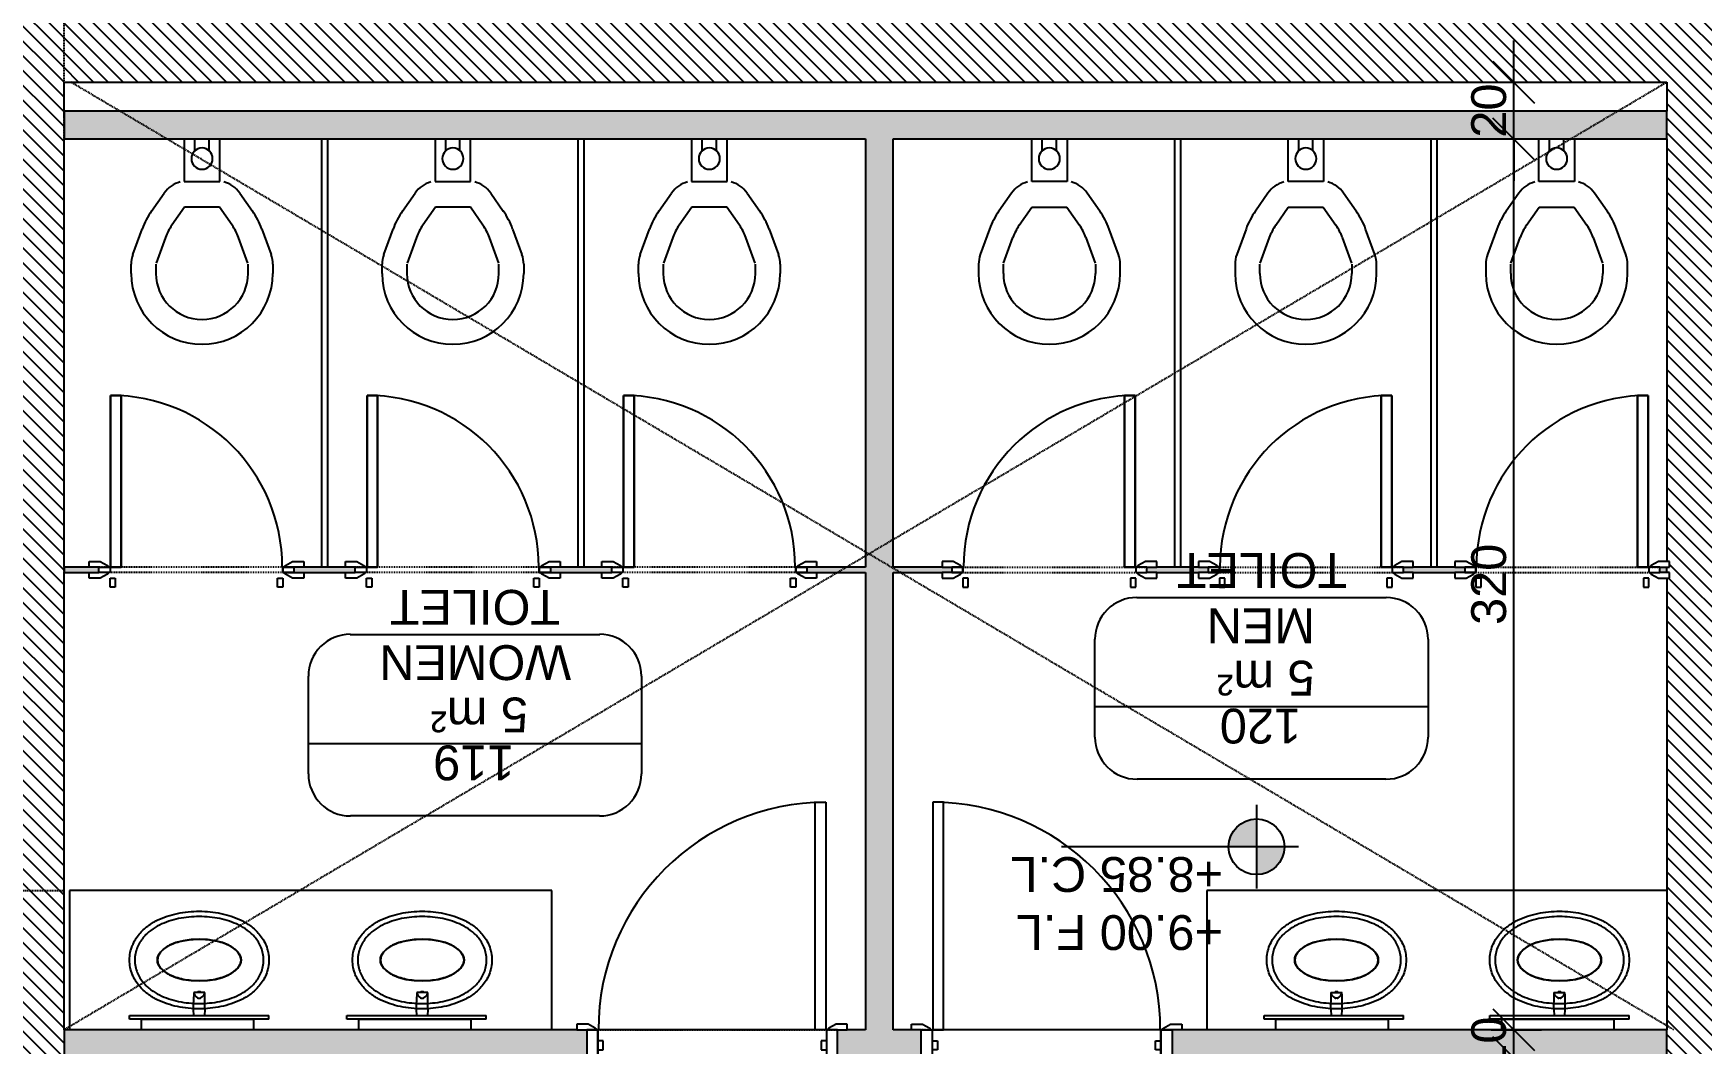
# Model space of a CAD drawing. Extents: x -5566 to 5867, y -120 to 4683.
# Drawn here: x -3798 to -3200, y 2515 to 2878 of the extents above; entities that cross this region are included whole.
import ezdxf

# ---------------------------------------------------------------- set-up
doc = ezdxf.new("R2010")
doc.units = 0
doc.linetypes.add('DASH', pattern=[0.6, 0.3, -0.3])
doc.linetypes.add('HIDDEN_2', pattern=[0.6, 0.4, -0.2])
doc.layers.get('0').update_dxf_attribs({"linetype": 'CONTINUOUS'})
doc.layers.get('DEFPOINTS').update_dxf_attribs({"linetype": 'CONTINUOUS'})
for name, color, linetype in [('A-ANNO-DIMS', 211, 'CONTINUOUS'), ('A-AREA-IDEN', 2, 'CONTINUOUS'), ('A-DOOR', 31, 'CONTINUOUS'), ('A-DOOR-FRAM', 31, 'CONTINUOUS'), ('A-DOOR-HDLN', 31, 'DASH'), ('A-FLOR', 192, 'CONTINUOUS'), ('A-FLOR-OVHD', 1, 'HIDDEN_2'), ('A-GENM', 13, 'CONTINUOUS'), ('A-WALL', 113, 'CONTINUOUS'), ('A-WALL-PATT', 111, 'CONTINUOUS'), ('G-ANNO-DIMS', 111, 'CONTINUOUS'), ('I-WALL', 2, 'CONTINUOUS'), ('P-SANR-FIXT', 6, 'CONTINUOUS'), ('Q-SPCQ', 91, 'CONTINUOUS')]:
    doc.layers.add(name, color=color, linetype=linetype)
doc.styles.add('ARIAL', font='arial.ttf', dxfattribs={"height": 12.5})
doc.dimstyles.new('200_100_2_5MM_ARIAL_CM___O', dxfattribs={"dimscale": 30.48, "dimtxt": 12.753242, "dimasz": 0.492126, "dimexe": 0.328084, "dimexo": 0.0625, "dimgap": 0.082021, "dimtad": 1, "dimdec": 0, "dimzin": 0, "dimtxsty": 'ARIAL', "dimblk1": 'OBLIQUE', "dimblk2": 'OBLIQUE', "dimsah": 1, "dimcen": 0.09, "dimdle": 0.328084, "dimazin": 3, "dimtfac": 1, "dimtdec": 4, "dimtix": 1, "dimtmove": 0, "dimatfit": 3, "dimtvp": 1, "dimtolj": 1, "dimtzin": 0})
pattern_1 = [(315, (-4985, 4190.492), (2.6516504, 2.6516504), [])]

# ---------------------------------------------------------------- blocks, each defined once
blk = doc.blocks.new('AR_INT_WOOD_SINGLE_LOUVERS')
at = {"layer": 'A-DOOR'}
for p, q in [((-31, 1), (-35, 1)), ((-31, -1), (-31, 1)), ((31, -1), (31, 1)), ((31, 1), (35, 1)), ((-35, -1), (-31, -1)), ((27, -1), (30.8, -1)), ((27, -62.6), (27, -1)), ((27, -1), (27, -62.6)), ((30.8, -1), (27, -1)), ((30.8, -1), (30.8, -62.6)), ((30.8, -62.6), (30.8, -1)), ((35, -1), (31, -1)), ((30.8, -62.6), (27, -62.6)), ((27, -62.6), (30.8, -62.6))]:
    blk.add_line(p, q, dxfattribs=at)
blk.add_arc((30.8, -1), 61.6, 180, 270, dxfattribs=at)
at = {"layer": 'A-DOOR-FRAM'}
for p, q in [((-31, 6.2), (-29.1, 6.2)), ((-31, 3), (-31, 6.2)), ((-29.1, 6.2), (-29.1, 3)), ((29.1, 6.2), (31, 6.2)), ((29.1, 3), (29.1, 6.2)), ((31, 6.2), (31, 3)), ((-38.5, 3), (-34.5, 3)), ((-38.5, 1), (-38.5, 3)), ((-35, 1), (-38.5, 1)), ((-35, -1), (-35, 1)), ((-35, 1), (-31, 1)), ((-34.5, 3), (-31.9, 1.6)), ((-29.1, 3), (-31, 3)), ((-31, 1), (-31, -1)), ((31, 3), (29.1, 3)), ((31, 1), (35, 1)), ((31, -1), (31, 1)), ((31.9, 1.6), (34.5, 3)), ((34.5, 3), (38.5, 3)), ((35, 1), (35, -1)), ((38.5, 1), (35, 1)), ((38.5, 3), (38.5, 1)), ((-38.5, -3), (-38.5, -1)), ((-38.5, -1), (-35, -1)), ((-34.5, -3), (-38.5, -3)), ((-31, -1), (-35, -1)), ((-31.9, -1.6), (-34.5, -3)), ((35, -1), (31, -1)), ((34.5, -3), (31.9, -1.6)), ((38.5, -3), (34.5, -3)), ((35, -1), (38.5, -1)), ((38.5, -1), (38.5, -3))]:
    blk.add_line(p, q, dxfattribs=at)
for centre, start, end in [((-32.3, 0.9), 7.12502, 60.25512), ((32.3, 0.9), 119.74488, 172.87498), ((-32.3, -0.9), 299.74488, 352.87498), ((32.3, -0.9), 187.12502, 240.25512)]:
    blk.add_arc(centre, 0.806, start, end, dxfattribs=at)
at = {"layer": 'A-DOOR-HDLN'}
for p, q in [((-35, 1), (35, 1)), ((-35, -1), (35, -1))]:
    blk.add_line(p, q, dxfattribs=at)
blk = doc.blocks.new('AR_PLM_HUNGTOILET_HANDICAP')
at = {"layer": 'P-SANR-FIXT'}
for p, q in [((79.86, -5), (79.86, -20.28)), ((83.67, -9.21), (83.67, -5)), ((88.75, -9.21), (88.75, -5)), ((92.56, -20.28), (92.56, -5)), ((79.86, -20.28), (92.56, -20.28)), ((68.13, -30.85), (72.64, -24.4)), ((79.93, -29.5), (75.41, -35.95)), ((92.5, -29.5), (79.93, -29.5)), ((97.01, -35.95), (92.5, -29.5)), ((99.78, -24.4), (104.29, -30.85)), ((61.42, -46.5), (64.76, -37.32)), ((73.12, -40.36), (69.78, -49.54)), ((102.64, -49.54), (99.3, -40.36)), ((107.66, -37.32), (111, -46.5)), ((60.81, -53.26), (60.81, -49.97)), ((69.7, -49.97), (69.7, -53.26)), ((102.72, -53.26), (102.72, -49.97)), ((111.61, -49.97), (111.61, -53.26))]:
    blk.add_line(p, q, dxfattribs=at)
for centre, radius, start, end in [((86.21, -12.05), 3.81, 0, 180), ((86.21, -12.05), 3.81, 180, 0), ((80.97, -30.23), 10.16, 105, 145), ((91.46, -30.23), 10.16, 35, 75), ((91.02, -46.87), 27.94, 145, 160), ((81.4, -46.87), 27.94, 20, 35), ((91.02, -46.87), 19.05, 145, 160), ((81.4, -46.87), 19.05, 20, 35), ((70.97, -49.97), 10.16, 160, 180), ((101.45, -49.97), 10.16, 0, 20), ((86.21, -53.26), 25.4, 180, 270), ((86.21, -53.26), 16.51, 180, 270), ((86.21, -53.26), 16.51, 270, 360), ((86.21, -53.26), 25.4, 270, 360)]:
    blk.add_arc(centre, radius, start, end, dxfattribs=at)
blk = doc.blocks.new('AR_INT_WOOD_SINGLE_LOUVER0')
at = {"layer": 'A-DOOR'}
for p, q in [((27, 62.6), (27, 1)), ((30.8, 62.6), (27, 62.6)), ((27, 1), (27, 62.6)), ((27, 62.6), (30.8, 62.6)), ((30.8, 1), (30.8, 62.6)), ((30.8, 62.6), (30.8, 1)), ((-35, 1), (-31, 1)), ((-31, 1), (-31, -1)), ((27, 1), (30.8, 1)), ((30.8, 1), (27, 1)), ((31, 1), (31, -1)), ((35, 1), (31, 1)), ((-31, -1), (-35, -1)), ((31, -1), (35, -1))]:
    blk.add_line(p, q, dxfattribs=at)
blk.add_arc((30.8, 1), 61.6, 90, 180, dxfattribs=at)
at = {"layer": 'A-DOOR-FRAM'}
for p, q in [((-34.5, 3), (-38.5, 3)), ((-38.5, 3), (-38.5, 1)), ((-38.5, 1), (-35, 1)), ((-31, 1), (-35, 1)), ((-35, 1), (-35, -1)), ((-31.9, 1.6), (-34.5, 3)), ((-31, -1), (-31, 1)), ((35, 1), (31, 1)), ((31, 1), (31, -1)), ((34.5, 3), (31.9, 1.6)), ((38.5, 3), (34.5, 3)), ((35, -1), (35, 1)), ((35, 1), (38.5, 1)), ((38.5, 1), (38.5, 3)), ((-38.5, -1), (-38.5, -3)), ((-35, -1), (-38.5, -1)), ((-38.5, -3), (-34.5, -3)), ((-35, -1), (-31, -1)), ((-34.5, -3), (-31.9, -1.6)), ((-29.1, -3), (-31, -3)), ((-31, -3), (-31, -6.2)), ((-29.1, -6.2), (-29.1, -3)), ((31, -3), (29.1, -3)), ((29.1, -3), (29.1, -6.2)), ((31, -1), (35, -1)), ((31, -6.2), (31, -3)), ((31.9, -1.6), (34.5, -3)), ((34.5, -3), (38.5, -3)), ((38.5, -1), (35, -1)), ((38.5, -3), (38.5, -1)), ((-31, -6.2), (-29.1, -6.2)), ((29.1, -6.2), (31, -6.2))]:
    blk.add_line(p, q, dxfattribs=at)
for centre, start, end in [((-32.3, 0.9), 7.12502, 60.25512), ((32.3, 0.9), 119.74488, 172.87498), ((-32.3, -0.9), 299.74488, 352.87498), ((32.3, -0.9), 187.12502, 240.25512)]:
    blk.add_arc(centre, 0.806, start, end, dxfattribs=at)
at = {"layer": 'A-DOOR-HDLN'}
for p, q in [((-35, 1), (35, 1)), ((-35, -1), (35, -1))]:
    blk.add_line(p, q, dxfattribs=at)
blk = doc.blocks.new('AR_PLM_HUNGTOILET_HANDICA0')
at = {"layer": 'P-SANR-FIXT'}
for p, q in [((60.81, 53.26), (60.81, 49.97)), ((69.7, 49.97), (69.7, 53.26)), ((73.12, 40.36), (69.78, 49.54)), ((102.64, 49.54), (99.3, 40.36)), ((102.72, 53.26), (102.72, 49.97)), ((111.61, 49.97), (111.61, 53.26)), ((61.42, 46.5), (64.76, 37.32)), ((107.66, 37.32), (111, 46.5)), ((79.93, 29.5), (75.41, 35.95)), ((97.01, 35.95), (92.5, 29.5)), ((68.13, 30.85), (72.64, 24.4)), ((99.78, 24.4), (104.29, 30.85)), ((92.5, 29.5), (79.93, 29.5)), ((79.86, 5), (79.86, 20.28)), ((79.86, 20.28), (92.56, 20.28)), ((92.56, 20.28), (92.56, 5)), ((83.67, 9.21), (83.67, 5)), ((88.75, 9.21), (88.75, 5))]:
    blk.add_line(p, q, dxfattribs=at)
for centre, radius, start, end in [((86.21, 53.26), 25.4, 90, 180), ((86.21, 53.26), 25.4, 0, 90), ((86.21, 53.26), 16.51, 90, 180), ((86.21, 53.26), 16.51, 0, 90), ((70.97, 49.97), 10.16, 180, 200), ((101.45, 49.97), 10.16, 340, 0), ((91.02, 46.87), 27.94, 200, 215), ((91.02, 46.87), 19.05, 200, 215), ((81.4, 46.87), 19.05, 325, 340), ((81.4, 46.87), 27.94, 325, 340), ((80.97, 30.23), 10.16, 215, 255), ((91.46, 30.23), 10.16, 285, 325), ((86.21, 12.05), 3.81, 0, 180), ((86.21, 12.05), 3.81, 180, 0)]:
    blk.add_arc(centre, radius, start, end, dxfattribs=at)
blk = doc.blocks.new('AR_PLM_BASIN_PRM__WALL__-_')
at = {"layer": 'P-SANR-FIXT'}
for p, q in [((85.42, 55), (-87.61, 55)), ((-87.61, 55), (-87.61, 5)), ((85.42, 5), (85.42, 55))]:
    blk.add_line(p, q, dxfattribs=at)
blk = doc.blocks.new('AR_PLUMFIX_TAP_-_TYPE_1-87')
at = {"layer": 'A-GENM'}
for p, q in [((-1.9, 0.76), (-1.79, 2.9)), ((-1.9, 0.76), (-1.86, -1.89)), ((2.1, 2.9), (2.21, 0.7)), ((2.21, 0.7), (2.17, -1.89)), ((-1.83, -5.4), (2.14, -5.4)), ((-0.31, -5.58), (-0.31, -5.4)), ((0.35, -3.29), (-0.03, -3.29)), ((0.63, -5.4), (0.63, -5.58))]:
    blk.add_line(p, q, dxfattribs=at)
for centre, major_axis, ratio, start_param, end_param in [((-1.82, -5.15), (-0.04, 4.42), 0.001757, 0.741512, 1.626994), ((2.99, -5.89), (4.89, 0), 0.707414, 2.34858, 2.92412), ((130.33, -8.38), (132.17, 0), 0.707414, 3.106741, 3.109721), ((0.17, -3.96), (0.972, 0), 0.707414, 1.782497, 2.245864), ((-0.22, -5.56), (0.0917, 0), 0.707107, 3.357025, 4.605587), ((0.16, -4.46), (1.69, 0), 0.707107, 4.479265, 4.945513), ((0.15, -3.96), (0.972, 0), 0.707414, 0.896316, 1.359096), ((0.54, -5.56), (0.0917, 0), 0.707107, 4.819191, 6.067753), ((-2.66, -5.89), (4.87, 0), 0.707414, 0.224312, 0.793821), ((-130, -8.38), (132.17, 0), 0.707414, 0.031872, 0.034852), ((2.13, -5.15), (0.04, 4.42), 0.001755, 4.656192, 5.541673)]:
    blk.add_ellipse(centre, major_axis=major_axis, ratio=ratio, start_param=start_param, end_param=end_param, dxfattribs=at)
blk = doc.blocks.new('AR_PLUMFIX_BASIN_ELLIPTIC_')
at = {"layer": 'P-SANR-FIXT', "flags": 128}
for points in [[(0, 7.5), (-2.93, 7.36), (-5.74, 6.93), (-8.33, 6.24), (-10.61, 5.3), (-12.47, 4.17), (-13.86, 2.87), (-14.71, 1.46), (-15, 0)], [(15, 0), (14.71, 1.46), (13.86, 2.87), (12.47, 4.17), (10.61, 5.3), (8.33, 6.24), (5.74, 6.93), (2.93, 7.36), (0, 7.5)], [(-15, 0), (-14.71, -1.46), (-13.86, -2.87), (-12.47, -4.17), (-10.61, -5.3), (-8.33, -6.24), (-5.74, -6.93), (-2.93, -7.36), (0, -7.5)], [(0, -7.5), (2.93, -7.36), (5.74, -6.93), (8.33, -6.24), (10.61, -5.3), (12.47, -4.17), (13.86, -2.87), (14.71, -1.46), (15, 0)]]:
    blk.add_lwpolyline(points, dxfattribs=at)
at = {"layer": 'P-SANR-FIXT'}
for points, knots in [([(-25, 0), (-25, 0.9), (-24.82, 2.7), (-24.06, 5.21), (-22.94, 7.42), (-21.58, 9.3), (-20.08, 10.88), (-17.94, 12.65), (-15.11, 14.34), (-11.53, 15.8), (-7.79, 16.79), (-3.93, 17.37), (-1.31, 17.5), (0, 17.5)], [-3.141593, -3.141593, -3.141593, -3.141593, -3.043418, -2.945243, -2.847068, -2.748894, -2.650719, -2.552544, -2.356194, -2.159845, -1.963495, -1.767146, -1.570796, -1.570796, -1.570796, -1.570796]), ([(0, 15.6), (-1.25, 15.6), (-3.74, 15.47), (-7.41, 14.92), (-10.93, 13.98), (-14.27, 12.63), (-17.37, 10.77), (-19.72, 8.63), (-21.31, 6.42), (-22.29, 4.5), (-22.94, 2.33), (-23.1, 0.78), (-23.1, 0)], [1.570796, 1.570796, 1.570796, 1.570796, 1.767146, 1.963495, 2.159845, 2.356194, 2.552544, 2.748894, 2.847068, 2.945243, 3.043418, 3.141593, 3.141593, 3.141593, 3.141593]), ([(0, 17.5), (1.31, 17.5), (3.93, 17.37), (7.79, 16.79), (11.53, 15.8), (15.11, 14.34), (17.94, 12.65), (20.08, 10.88), (21.58, 9.3), (22.94, 7.42), (24.06, 5.21), (24.82, 2.7), (25, 0.9), (25, 0)], [-4.712389, -4.712389, -4.712389, -4.712389, -4.516039, -4.31969, -4.12334, -3.926991, -3.730641, -3.632467, -3.534292, -3.436117, -3.337942, -3.239767, -3.141593, -3.141593, -3.141593, -3.141593]), ([(23.1, 0), (23.1, 0.78), (22.94, 2.33), (22.29, 4.5), (21.31, 6.42), (19.72, 8.63), (17.37, 10.77), (14.27, 12.63), (10.93, 13.98), (7.41, 14.92), (3.74, 15.47), (1.25, 15.6), (0, 15.6)], [3.141593, 3.141593, 3.141593, 3.141593, 3.239767, 3.337942, 3.436117, 3.534292, 3.730641, 3.926991, 4.12334, 4.31969, 4.516039, 4.712389, 4.712389, 4.712389, 4.712389]), ([(0, -17.5), (-1.31, -17.5), (-3.93, -17.37), (-7.79, -16.79), (-11.53, -15.8), (-15.11, -14.34), (-17.94, -12.65), (-20.08, -10.88), (-21.58, -9.3), (-22.94, -7.42), (-24.06, -5.21), (-24.82, -2.7), (-25, -0.9), (-25, 0)], [-4.712389, -4.712389, -4.712389, -4.712389, -4.516039, -4.31969, -4.12334, -3.926991, -3.730641, -3.632467, -3.534292, -3.436117, -3.337942, -3.239767, -3.141593, -3.141593, -3.141593, -3.141593]), ([(-23.1, 0), (-23.1, -0.78), (-22.94, -2.33), (-22.29, -4.5), (-21.31, -6.42), (-19.72, -8.63), (-17.37, -10.77), (-14.27, -12.63), (-10.93, -13.98), (-7.41, -14.92), (-3.74, -15.47), (-1.25, -15.6), (0, -15.6)], [3.141593, 3.141593, 3.141593, 3.141593, 3.239767, 3.337942, 3.436117, 3.534292, 3.730641, 3.926991, 4.12334, 4.31969, 4.516039, 4.712389, 4.712389, 4.712389, 4.712389]), ([(0, -15.6), (1.25, -15.6), (3.74, -15.47), (7.41, -14.92), (10.93, -13.98), (14.27, -12.63), (17.37, -10.77), (19.72, -8.63), (21.31, -6.42), (22.29, -4.5), (22.94, -2.33), (23.1, -0.78), (23.1, 0)], [1.570796, 1.570796, 1.570796, 1.570796, 1.767146, 1.963495, 2.159845, 2.356194, 2.552544, 2.748894, 2.847068, 2.945243, 3.043418, 3.141593, 3.141593, 3.141593, 3.141593]), ([(25, 0), (25, -0.9), (24.82, -2.7), (24.06, -5.21), (22.94, -7.42), (21.58, -9.3), (20.08, -10.88), (17.94, -12.65), (15.11, -14.34), (11.53, -15.8), (7.79, -16.79), (3.93, -17.37), (1.31, -17.5), (0, -17.5)], [-3.141593, -3.141593, -3.141593, -3.141593, -3.043418, -2.945243, -2.847068, -2.748894, -2.650719, -2.552544, -2.356194, -2.159845, -1.963495, -1.767146, -1.570796, -1.570796, -1.570796, -1.570796])]:
    blk.add_open_spline(points, degree=3, knots=knots, dxfattribs=at)
for points in [[(-15, 0), (-15, 0.98), (-14.22, 2.94), (-10.88, 5.44), (-5.89, 7.11), (-1.96, 7.5), (0, 7.5)], [(0, 7.5), (1.96, 7.5), (5.89, 7.11), (10.88, 5.44), (14.22, 2.94), (15, 0.98), (15, 0)], [(0, -7.5), (-1.96, -7.5), (-5.89, -7.11), (-10.88, -5.44), (-14.22, -2.94), (-15, -0.98), (-15, 0)], [(15, 0), (15, -0.98), (14.22, -2.94), (10.88, -5.44), (5.89, -7.11), (1.96, -7.5), (0, -7.5)]]:
    blk.add_open_spline(points, degree=3, dxfattribs=at)
blk = doc.blocks.new('AR_INT_WOOD_SINGLE_-_W90H2')
at = {"layer": 'A-DOOR'}
for p, q in [((37, 5), (37, 86.6)), ((37, 86.6), (40.8, 86.6)), ((40.8, 86.6), (40.8, 5)), ((-45, 5), (-41, 5)), ((-41, 5), (-41, -5)), ((40.8, 5), (37, 5)), ((41, 5), (41, -5)), ((45, 5), (41, 5)), ((-41, -5), (-45, -5)), ((41, -5), (45, -5))]:
    blk.add_line(p, q, dxfattribs=at)
blk.add_arc((40.8, 5), 81.6, 90, 180, dxfattribs=at)
at = {"layer": 'A-DOOR-FRAM'}
for p, q in [((-44.5, 7), (-48.5, 7)), ((-48.5, 7), (-48.5, 5)), ((-41.9, 5.6), (-44.5, 7)), ((44.5, 7), (41.9, 5.6)), ((48.5, 7), (44.5, 7)), ((48.5, 5), (48.5, 7)), ((-48.5, 5), (-45, 5)), ((-41, 5), (-45, 5)), ((-45, 5), (-45, -5)), ((-41, -5), (-41, 5)), ((-39.1, 1), (-41, 1)), ((-39.1, -2.2), (-39.1, 1)), ((41, 1), (39.1, 1)), ((39.1, 1), (39.1, -2.2)), ((45, 5), (41, 5)), ((41, 5), (41, -5)), ((45, -5), (45, 5)), ((45, 5), (48.5, 5)), ((-48.5, -5), (-48.5, -7)), ((-45, -5), (-48.5, -5)), ((-45, -5), (-41, -5)), ((-44.5, -7), (-41.9, -5.6)), ((-41, -2.2), (-39.1, -2.2)), ((39.1, -2.2), (41, -2.2)), ((41, -5), (45, -5)), ((41.9, -5.6), (44.5, -7)), ((48.5, -5), (45, -5)), ((48.5, -7), (48.5, -5)), ((-48.5, -7), (-44.5, -7)), ((44.5, -7), (48.5, -7))]:
    blk.add_line(p, q, dxfattribs=at)
for centre, start, end in [((-42.3, 4.9), 7.12502, 60.25512), ((42.3, 4.9), 119.74488, 172.87498), ((-42.3, -4.9), 299.74488, 352.87498), ((42.3, -4.9), 187.12502, 240.25512)]:
    blk.add_arc(centre, 0.806, start, end, dxfattribs=at)
at = {"layer": 'A-DOOR-HDLN'}
for p, q in [((-45, 5), (45, 5)), ((-45, -5), (45, -5))]:
    blk.add_line(p, q, dxfattribs=at)
blk = doc.blocks.new('AR_PLM_BASIN_PRM__WALL__-0')
at = {"layer": 'P-SANR-FIXT'}
for p, q in [((85.42, -55), (85.42, -5)), ((-79.59, -55), (85.42, -55))]:
    blk.add_line(p, q, dxfattribs=at)
blk = doc.blocks.new('AR_PLUMFIX_TAP_-_TYPE_1-12')
at = {"layer": 'A-GENM'}
for p, q in [((-1.9, -0.76), (-1.86, 1.89)), ((-1.83, 5.4), (2.14, 5.4)), ((-0.31, 5.58), (-0.31, 5.4)), ((0.35, 3.29), (-0.03, 3.29)), ((0.63, 5.4), (0.63, 5.58)), ((2.21, -0.7), (2.17, 1.89)), ((-1.9, -0.76), (-1.79, -2.9)), ((2.1, -2.9), (2.21, -0.7))]:
    blk.add_line(p, q, dxfattribs=at)
for centre, major_axis, ratio, start_param, end_param in [((-1.82, 5.15), (0.04, 4.42), 0.001757, 1.514599, 2.40008), ((2.99, 5.89), (4.89, 0), 0.707414, 3.359065, 3.934606), ((130.33, 8.38), (132.17, 0), 0.707414, 3.173465, 3.176444), ((0.17, 3.96), (0.972, 0), 0.707414, 4.037321, 4.500689), ((-0.22, 5.56), (0.0917, 0), 0.707107, 1.677599, 2.926161), ((0.16, 4.46), (1.69, 0), 0.707107, 1.337672, 1.80392), ((0.15, 3.96), (0.972, 0), 0.707414, 4.924089, 5.386869), ((0.54, 5.56), (0.0917, 0), 0.707107, 0.215432, 1.463994), ((-2.66, 5.89), (4.87, 0), 0.707414, 5.489365, 6.058873), ((-130, 8.38), (132.17, 0), 0.707414, 6.248334, 6.251313), ((2.13, 5.15), (-0.04, 4.42), 0.001755, 3.883105, 4.768586)]:
    blk.add_ellipse(centre, major_axis=major_axis, ratio=ratio, start_param=start_param, end_param=end_param, dxfattribs=at)
blk = doc.blocks.new('AR_PLUMFIX_BASIN_ELLIPTIC0')
at = {"layer": 'P-SANR-FIXT', "flags": 128}
for points in [[(0, 7.5), (-2.93, 7.36), (-5.74, 6.93), (-8.33, 6.24), (-10.61, 5.3), (-12.47, 4.17), (-13.86, 2.87), (-14.71, 1.46), (-15, 0)], [(15, 0), (14.71, 1.46), (13.86, 2.87), (12.47, 4.17), (10.61, 5.3), (8.33, 6.24), (5.74, 6.93), (2.93, 7.36), (0, 7.5)], [(-15, 0), (-14.71, -1.46), (-13.86, -2.87), (-12.47, -4.17), (-10.61, -5.3), (-8.33, -6.24), (-5.74, -6.93), (-2.93, -7.36), (0, -7.5)], [(0, -7.5), (2.93, -7.36), (5.74, -6.93), (8.33, -6.24), (10.61, -5.3), (12.47, -4.17), (13.86, -2.87), (14.71, -1.46), (15, 0)]]:
    blk.add_lwpolyline(points, dxfattribs=at)
at = {"layer": 'P-SANR-FIXT'}
for points, knots in [([(-25, 0), (-25, 0.9), (-24.82, 2.7), (-24.06, 5.21), (-22.94, 7.42), (-21.58, 9.3), (-20.08, 10.88), (-17.94, 12.65), (-15.11, 14.34), (-11.53, 15.8), (-7.79, 16.79), (-3.93, 17.37), (-1.31, 17.5), (0, 17.5)], [3.141593, 3.141593, 3.141593, 3.141593, 3.239767, 3.337942, 3.436117, 3.534292, 3.632467, 3.730641, 3.926991, 4.12334, 4.31969, 4.516039, 4.712389, 4.712389, 4.712389, 4.712389]), ([(0, 15.6), (-1.25, 15.6), (-3.74, 15.47), (-7.41, 14.92), (-10.93, 13.98), (-14.27, 12.63), (-17.37, 10.77), (-19.72, 8.63), (-21.31, 6.42), (-22.29, 4.5), (-22.94, 2.33), (-23.1, 0.78), (-23.1, 0)], [-4.712389, -4.712389, -4.712389, -4.712389, -4.516039, -4.31969, -4.12334, -3.926991, -3.730641, -3.534292, -3.436117, -3.337942, -3.239767, -3.141593, -3.141593, -3.141593, -3.141593]), ([(0, 17.5), (1.31, 17.5), (3.93, 17.37), (7.79, 16.79), (11.53, 15.8), (15.11, 14.34), (17.94, 12.65), (20.08, 10.88), (21.58, 9.3), (22.94, 7.42), (24.06, 5.21), (24.82, 2.7), (25, 0.9), (25, 0)], [1.570796, 1.570796, 1.570796, 1.570796, 1.767146, 1.963495, 2.159845, 2.356194, 2.552544, 2.650719, 2.748894, 2.847068, 2.945243, 3.043418, 3.141593, 3.141593, 3.141593, 3.141593]), ([(23.1, 0), (23.1, 0.78), (22.94, 2.33), (22.29, 4.5), (21.31, 6.42), (19.72, 8.63), (17.37, 10.77), (14.27, 12.63), (10.93, 13.98), (7.41, 14.92), (3.74, 15.47), (1.25, 15.6), (0, 15.6)], [-3.141593, -3.141593, -3.141593, -3.141593, -3.043418, -2.945243, -2.847068, -2.748894, -2.552544, -2.356194, -2.159845, -1.963495, -1.767146, -1.570796, -1.570796, -1.570796, -1.570796]), ([(0, -15.6), (1.25, -15.6), (3.74, -15.47), (7.41, -14.92), (10.93, -13.98), (14.27, -12.63), (17.37, -10.77), (19.72, -8.63), (21.31, -6.42), (22.29, -4.5), (22.94, -2.33), (23.1, -0.78), (23.1, 0)], [-4.712389, -4.712389, -4.712389, -4.712389, -4.516039, -4.31969, -4.12334, -3.926991, -3.730641, -3.534292, -3.436117, -3.337942, -3.239767, -3.141593, -3.141593, -3.141593, -3.141593]), ([(25, 0), (25, -0.9), (24.82, -2.7), (24.06, -5.21), (22.94, -7.42), (21.58, -9.3), (20.08, -10.88), (17.94, -12.65), (15.11, -14.34), (11.53, -15.8), (7.79, -16.79), (3.93, -17.37), (1.31, -17.5), (0, -17.5)], [3.141593, 3.141593, 3.141593, 3.141593, 3.239767, 3.337942, 3.436117, 3.534292, 3.632467, 3.730641, 3.926991, 4.12334, 4.31969, 4.516039, 4.712389, 4.712389, 4.712389, 4.712389]), ([(0, -17.5), (-1.31, -17.5), (-3.93, -17.37), (-7.79, -16.79), (-11.53, -15.8), (-15.11, -14.34), (-17.94, -12.65), (-20.08, -10.88), (-21.58, -9.3), (-22.94, -7.42), (-24.06, -5.21), (-24.82, -2.7), (-25, -0.9), (-25, 0)], [1.570796, 1.570796, 1.570796, 1.570796, 1.767146, 1.963495, 2.159845, 2.356194, 2.552544, 2.650719, 2.748894, 2.847068, 2.945243, 3.043418, 3.141593, 3.141593, 3.141593, 3.141593]), ([(-23.1, 0), (-23.1, -0.78), (-22.94, -2.33), (-22.29, -4.5), (-21.31, -6.42), (-19.72, -8.63), (-17.37, -10.77), (-14.27, -12.63), (-10.93, -13.98), (-7.41, -14.92), (-3.74, -15.47), (-1.25, -15.6), (0, -15.6)], [-3.141593, -3.141593, -3.141593, -3.141593, -3.043418, -2.945243, -2.847068, -2.748894, -2.552544, -2.356194, -2.159845, -1.963495, -1.767146, -1.570796, -1.570796, -1.570796, -1.570796])]:
    blk.add_open_spline(points, degree=3, knots=knots, dxfattribs=at)
for points in [[(-15, 0), (-15, 0.98), (-14.22, 2.94), (-10.88, 5.44), (-5.89, 7.11), (-1.96, 7.5), (0, 7.5)], [(0, 7.5), (1.96, 7.5), (5.89, 7.11), (10.88, 5.44), (14.22, 2.94), (15, 0.98), (15, 0)], [(0, -7.5), (-1.96, -7.5), (-5.89, -7.11), (-10.88, -5.44), (-14.22, -2.94), (-15, -0.98), (-15, 0)], [(15, 0), (15, -0.98), (14.22, -2.94), (10.88, -5.44), (5.89, -7.11), (1.96, -7.5), (0, -7.5)]]:
    blk.add_open_spline(points, degree=3, dxfattribs=at)
blk = doc.blocks.new('AR_INT_WOOD_SINGLE_-_W90H0')
at = {"layer": 'A-DOOR'}
for p, q in [((-41, 5), (-45, 5)), ((-41, -5), (-41, 5)), ((41, -5), (41, 5)), ((41, 5), (45, 5)), ((-45, -5), (-41, -5)), ((37, -5), (37, -86.6)), ((40.8, -5), (37, -5)), ((40.8, -86.6), (40.8, -5)), ((45, -5), (41, -5)), ((37, -86.6), (40.8, -86.6))]:
    blk.add_line(p, q, dxfattribs=at)
blk.add_arc((40.8, -5), 81.6, 180, 270, dxfattribs=at)
at = {"layer": 'A-DOOR-FRAM'}
for p, q in [((-48.5, 7), (-44.5, 7)), ((-48.5, 5), (-48.5, 7)), ((-44.5, 7), (-41.9, 5.6)), ((41.9, 5.6), (44.5, 7)), ((44.5, 7), (48.5, 7)), ((48.5, 7), (48.5, 5)), ((-45, 5), (-48.5, 5)), ((-45, -5), (-45, 5)), ((-45, 5), (-41, 5)), ((-41, 5), (-41, -5)), ((-41, 2.2), (-39.1, 2.2)), ((-39.1, 2.2), (-39.1, -1)), ((39.1, 2.2), (41, 2.2)), ((39.1, -1), (39.1, 2.2)), ((41, 5), (45, 5)), ((41, -5), (41, 5)), ((45, 5), (45, -5)), ((48.5, 5), (45, 5)), ((-48.5, -7), (-48.5, -5)), ((-48.5, -5), (-45, -5)), ((-41, -5), (-45, -5)), ((-41.9, -5.6), (-44.5, -7)), ((-39.1, -1), (-41, -1)), ((41, -1), (39.1, -1)), ((45, -5), (41, -5)), ((44.5, -7), (41.9, -5.6)), ((45, -5), (48.5, -5)), ((48.5, -5), (48.5, -7)), ((-44.5, -7), (-48.5, -7)), ((48.5, -7), (44.5, -7))]:
    blk.add_line(p, q, dxfattribs=at)
for centre, start, end in [((-42.3, 4.9), 7.12502, 60.25512), ((42.3, 4.9), 119.74488, 172.87498), ((-42.3, -4.9), 299.74488, 352.87498), ((42.3, -4.9), 187.12502, 240.25512)]:
    blk.add_arc(centre, 0.806, start, end, dxfattribs=at)
at = {"layer": 'A-DOOR-HDLN'}
for p, q in [((-45, 5), (45, 5)), ((-45, -5), (45, -5))]:
    blk.add_line(p, q, dxfattribs=at)
blk = doc.blocks.new('AR_SPC__MIRROR__WALL__-_TY')
at = {"layer": 'Q-SPCQ'}
for p, q in [((-19.62, 2.73), (20.83, 2.73)), ((-19.62, 2.73), (-19.62, -1.08)), ((20.83, -1.08), (20.83, 2.73)), ((-25, -1.08), (25, -1.08)), ((-25, -1.08), (-25, -2.35)), ((25, -2.35), (-25, -2.35)), ((20.83, -1.08), (-19.62, -1.08)), ((25, -1.08), (25, -2.35))]:
    blk.add_line(p, q, dxfattribs=at)
blk = doc.blocks.new('_OBLIQUE')
at = {"color": 0, "linetype": 'BYBLOCK'}
blk.add_line((-0.5, -0.5), (0.5, 0.5), dxfattribs=at)
blk = doc.blocks.new('DIMBLOCK104-LEVEL__9_00')
at = {"layer": 'A-ANNO-DIMS', "color": 0}
for p, q in [((-3267.43, 2440.49), (-3267.43, 2520.49)), ((-3275.53, 2510.49), (-3257.43, 2510.49)), ((-3275.53, 2450.49), (-3257.43, 2450.49))]:
    blk.add_line(p, q, dxfattribs=at)
at = {"layer": 'DEFPOINTS', "color": 0}
for p in [(-3277.43, 2510.49), (-3267.43, 2510.49), (-3277.43, 2450.49)]:
    blk.add_point(p, dxfattribs=at)
at = {"layer": 'A-ANNO-DIMS', "color": 0, "xscale": 15, "yscale": 15, "zscale": 15}
for p, rotation in [((-3267.43, 2510.49), 90), ((-3267.43, 2450.49), 270)]:
    blk.add_blockref('_OBLIQUE', p, dxfattribs=dict(at, rotation=rotation))
at = {"layer": 'A-ANNO-DIMS', "color": 0, "insert": (-3276.32, 2480.49), "char_height": 12.5, "width": 23.0736, "attachment_point": 5, "rotation": 90, "style": 'ARIAL'}
blk.add_mtext('\\A1;60', dxfattribs=at)
blk = doc.blocks.new('DIMBLOCK105-LEVEL__9_00')
at = {"layer": 'A-ANNO-DIMS', "color": 0}
for p, q in [((-3267.43, 2520.49), (-3267.43, 2535.49)), ((-3275.53, 2520.49), (-3257.43, 2520.49)), ((-3267.43, 2510.49), (-3267.43, 2520.49)), ((-3275.53, 2510.49), (-3257.43, 2510.49)), ((-3267.43, 2510.49), (-3267.43, 2495.49))]:
    blk.add_line(p, q, dxfattribs=at)
at = {"layer": 'DEFPOINTS', "color": 0}
for p in [(-3277.43, 2520.49), (-3267.43, 2520.49), (-3277.43, 2510.49)]:
    blk.add_point(p, dxfattribs=at)
at = {"layer": 'A-ANNO-DIMS', "color": 0, "xscale": 15, "yscale": 15, "zscale": 15}
for p, rotation in [((-3267.43, 2520.49), 270), ((-3267.43, 2510.49), 90)]:
    blk.add_blockref('_OBLIQUE', p, dxfattribs=dict(at, rotation=rotation))
at = {"layer": 'A-ANNO-DIMS', "color": 0, "insert": (-3276.32, 2515.49), "char_height": 12.5, "width": 23.0736, "attachment_point": 5, "rotation": 90, "style": 'ARIAL'}
blk.add_mtext('\\A1;10', dxfattribs=at)
blk = doc.blocks.new('DIMBLOCK106-LEVEL__9_00')
at = {"layer": 'A-ANNO-DIMS', "color": 0}
for p, q in [((-3267.43, 2510.49), (-3267.43, 2850.09)), ((-3275.53, 2840.09), (-3257.43, 2840.09)), ((-3275.53, 2520.49), (-3257.43, 2520.49))]:
    blk.add_line(p, q, dxfattribs=at)
at = {"layer": 'DEFPOINTS', "color": 0}
for p in [(-3277.43, 2840.09), (-3267.43, 2840.09), (-3277.43, 2520.49)]:
    blk.add_point(p, dxfattribs=at)
at = {"layer": 'A-ANNO-DIMS', "color": 0, "xscale": 15, "yscale": 15, "zscale": 15}
for p, rotation in [((-3267.43, 2840.09), 90), ((-3267.43, 2520.49), 270)]:
    blk.add_blockref('_OBLIQUE', p, dxfattribs=dict(at, rotation=rotation))
at = {"layer": 'A-ANNO-DIMS', "color": 0, "insert": (-3276.32, 2680.29), "char_height": 12.5, "width": 34.6103, "attachment_point": 5, "rotation": 90, "style": 'ARIAL'}
blk.add_mtext('\\A1;320', dxfattribs=at)
blk = doc.blocks.new('DIMBLOCK107-LEVEL__9_00')
at = {"layer": 'A-ANNO-DIMS', "color": 0}
for p, q in [((-3267.43, 2860.47), (-3267.43, 2875.47)), ((-3275.53, 2860.47), (-3257.43, 2860.47)), ((-3267.43, 2840.09), (-3267.43, 2860.47)), ((-3275.53, 2840.09), (-3257.43, 2840.09)), ((-3267.43, 2840.09), (-3267.43, 2825.09))]:
    blk.add_line(p, q, dxfattribs=at)
at = {"layer": 'DEFPOINTS', "color": 0}
for p in [(-3277.43, 2860.47), (-3267.43, 2860.47), (-3277.43, 2840.09)]:
    blk.add_point(p, dxfattribs=at)
at = {"layer": 'A-ANNO-DIMS', "color": 0, "xscale": 15, "yscale": 15, "zscale": 15}
for p, rotation in [((-3267.43, 2860.47), 270), ((-3267.43, 2840.09), 90)]:
    blk.add_blockref('_OBLIQUE', p, dxfattribs=dict(at, rotation=rotation))
at = {"layer": 'A-ANNO-DIMS', "color": 0, "insert": (-3276.32, 2850.28), "char_height": 12.5, "width": 23.0736, "attachment_point": 5, "rotation": 90, "style": 'ARIAL'}
blk.add_mtext('\\A1;20', dxfattribs=at)
blk = doc.blocks.new('AR_TAG_ROOM_-_ROOM_NUMBER_')
at = {"layer": 'A-AREA-IDEN'}
for p, q in [((-0.893, 0.519), (0.893, 0.519)), ((-1.195, 0), (-1.195, 0.217)), ((1.195, 0.217), (1.195, 0)), ((-1.195, -0.485), (-1.195, 0)), ((-1.195, 0), (1.195, 0)), ((1.195, 0), (1.195, -0.485)), ((0.895, -0.784), (-0.895, -0.784))]:
    blk.add_line(p, q, dxfattribs=at)
for centre, radius, start, end in [((-0.893, 0.217), 0.302, 90, 180), ((0.893, 0.217), 0.302, 0, 90), ((-0.895, -0.485), 0.3, 180, 270), ((0.895, -0.485), 0.3, 270, 0)]:
    blk.add_arc(centre, radius, start, end, dxfattribs=at)
blk = doc.blocks.new('SPOT_ELEVATIONS_-_M_SPOT_E')
at = {"layer": 'G-ANNO-DIMS'}
h = blk.add_hatch(color=256, dxfattribs=at)
edge = h.paths.add_edge_path(flags=0)
edge.add_line((0, 0), (-0.2, 0))
edge.add_arc((0, 0), 0.2, 90, 180, ccw=False)
edge.add_line((0, 0.2), (0, 0))
h = blk.add_hatch(color=256, dxfattribs=at)
edge = h.paths.add_edge_path(flags=0)
edge.add_line((0, 0), (0.2, 0))
edge.add_arc((0, 0), 0.2, -90, 0, ccw=False)
edge.add_line((0, -0.2), (0, 0))
for p, q in [((0, -0.3), (0, 0.3)), ((-0.3, 0), (1.4, 0))]:
    blk.add_line(p, q, dxfattribs=at)
blk.add_circle((0, 0), 0.2, dxfattribs=at)

msp = doc.modelspace()

# ---------------------------------------------------------------- hatches: boundary and pattern name
at = {"layer": 'A-WALL-PATT'}
h = msp.add_hatch(dxfattribs=at)
h.set_pattern_fill('FP_1', color=8, angle=-90, style=0, pattern_type=2)
h.set_pattern_definition(pattern_1)
h.paths.add_polyline_path([(-3212.5, 3222.99), (-3212.5, 2688.49), (-3211.5, 2688.49), (-3211.5, 2686.49), (-3212.5, 2686.49), (-3212.5, 2684.49), (-3211.5, 2684.49), (-3211.5, 2682.49), (-3212.5, 2682.49), (-3212.5, 2610.49), (-3187.5, 2610.49), (-3187.5, 3249.99), (-3212.5, 3249.99), (-3212.5, 3239.99)], flags=0)
h.paths.add_polyline_path([(-3212.5, 3389.99), (-3212.5, 3379.99), (-3187.5, 3379.99), (-3187.5, 3389.99), (-3200, 3389.99)], flags=0)
h = msp.add_hatch(dxfattribs=at)
h.set_pattern_fill('FP_1', color=8, angle=-90, style=0, pattern_type=2)
h.set_pattern_definition(pattern_1)
h.paths.add_polyline_path([(-3809.5, 2573.57), (-3809.5, 2570.99), (-3787.5, 2570.99), (-3787.5, 3370.49), (-3809.5, 3370.49), (-3809.5, 2590.11)], flags=0)
h = msp.add_hatch(dxfattribs=at)
h.set_pattern_fill('FP_1', color=8, angle=-90, style=0, pattern_type=2)
h.set_pattern_definition(pattern_1)
h.paths.add_polyline_path([(-3787.5, 2861.99), (-3787.5, 2860.47), (-3212.5, 2860.47), (-3212.5, 2882.47), (-3787.5, 2882.47)], flags=0)
for points in [[(-3787.5, 2840.09), (-3212.5, 2840.09), (-3212.5, 2850.09), (-3787.5, 2850.09)], [(-3500, 2686.49), (-3500, 2520.49), (-3490, 2520.49), (-3490, 2840.09), (-3500, 2840.09), (-3500, 2828.83)]]:
    msp.add_hatch(color=256, dxfattribs=at).paths.add_polyline_path(points, flags=0)
h = msp.add_hatch(color=256, dxfattribs=at)
h.paths.add_polyline_path([(-3787.5, 2686.49), (-3787.5, 2684.49), (-3775, 2684.49), (-3775, 2686.49), (-3787.02, 2686.49)], flags=0)
h.paths.add_polyline_path([(-3705, 2686.49), (-3705, 2684.49), (-3683, 2684.49), (-3683, 2686.49), (-3703.99, 2686.49)], flags=0)
h.paths.add_polyline_path([(-3613, 2684.49), (-3591, 2684.49), (-3591, 2686.49), (-3613, 2686.49)], flags=0)
h.paths.add_polyline_path([(-3521, 2686.49), (-3521, 2684.49), (-3500, 2684.49), (-3500, 2686.49), (-3517.5, 2686.49)], flags=0)
h = msp.add_hatch(color=256, dxfattribs=at)
h.paths.add_polyline_path([(-3490, 2686.49), (-3490, 2684.49), (-3469, 2684.49), (-3469, 2686.49), (-3472.5, 2686.49)], flags=0)
h.paths.add_polyline_path([(-3399, 2684.49), (-3377, 2684.49), (-3377, 2686.49), (-3399, 2686.49)], flags=0)
h.paths.add_polyline_path([(-3307, 2686.49), (-3307, 2684.49), (-3285, 2684.49), (-3285, 2686.49), (-3303.5, 2686.49)], flags=0)
h.paths.add_polyline_path([(-3215, 2684.49), (-3212.5, 2684.49), (-3212.5, 2686.49), (-3215, 2686.49)], flags=0)
h = msp.add_hatch(dxfattribs=at)
h.set_pattern_fill('FP_1', color=8, angle=-90, style=0, pattern_type=2)
h.set_pattern_definition(pattern_1)
h.paths.add_polyline_path([(-3212.5, 2192.25), (-3212.5, 1971.99), (-3187.5, 1971.99), (-3187.5, 2610.49), (-3212.5, 2610.49), (-3212.5, 2243.14)], flags=0)
h = msp.add_hatch(dxfattribs=at)
h.set_pattern_fill('FP_1', color=8, angle=-90, style=0, pattern_type=2)
h.set_pattern_definition(pattern_1)
h.paths.add_polyline_path([(-3809.5, 2570.99), (-3809.5, 1971.99), (-3787.5, 1971.99), (-3787.5, 2570.99), (-3790.73, 2570.99)], flags=0)
h = msp.add_hatch(color=256, dxfattribs=at)
h.paths.add_polyline_path([(-3787.5, 2520.49), (-3787.5, 2510.49), (-3600, 2510.49), (-3600, 2520.49), (-3785.5, 2520.49)], flags=0)
h.paths.add_polyline_path([(-3510, 2510.54), (-3510, 2510.49), (-3480, 2510.49), (-3480, 2520.49), (-3510, 2520.49)], flags=0)
h.paths.add_polyline_path([(-3390, 2510.54), (-3390, 2510.49), (-3212.5, 2510.49), (-3212.5, 2520.49), (-3390, 2520.49)], flags=0)

# ---------------------------------------------------------------- linework, layer by layer
at = {"layer": 'A-FLOR'}
for p, q in [((-3514, 2520.49), (-3596, 2520.49)), ((-3394, 2520.49), (-3476, 2520.49))]:
    msp.add_line(p, q, dxfattribs=at)
at = {"layer": 'A-FLOR-OVHD'}
for p, q in [((-3787.5, 2570.49), (-3787.5, 3415.49)), ((-3212.5, 2860.47), (-3787.5, 2520.49)), ((-3210, 2520.49), (-3785, 2860.49)), ((-5007.5, 2570.49), (-3787.5, 2570.49))]:
    msp.add_line(p, q, dxfattribs=at)
at = {"layer": 'A-WALL'}
for p, q in [((-3787.5, 2850.09), (-3787.5, 2840.09)), ((-3212.5, 2840.09), (-3212.5, 2850.09)), ((-3787.5, 2686.49), (-3787.5, 2684.49)), ((-3212.5, 2684.49), (-3212.5, 2686.49)), ((-3787.5, 2520.49), (-3787.5, 2510.49)), ((-3212.5, 2510.49), (-3212.5, 2520.49))]:
    msp.add_line(p, q, dxfattribs=at)
at = {"layer": 'I-WALL'}
for p, q in [((-3787.5, 2850.09), (-3787.5, 2860.47)), ((-3787.5, 2860.47), (-3212.5, 2860.47)), ((-3212.5, 2860.47), (-3212.5, 2850.09)), ((-3212.5, 2850.09), (-3787.5, 2850.09)), ((-3787.5, 2686.49), (-3787.5, 2840.09)), ((-3787.5, 2840.09), (-3500, 2840.09)), ((-3695, 2686.49), (-3695, 2840.09)), ((-3693, 2840.09), (-3693, 2686.49)), ((-3603, 2686.49), (-3603, 2840.09)), ((-3601, 2840.09), (-3601, 2686.49)), ((-3500, 2840.09), (-3500, 2686.49)), ((-3490, 2840.09), (-3212.5, 2840.09)), ((-3490, 2686.49), (-3490, 2840.09)), ((-3389, 2686.49), (-3389, 2840.09)), ((-3387, 2840.09), (-3387, 2686.49)), ((-3297, 2686.49), (-3297, 2840.09)), ((-3295, 2840.09), (-3295, 2686.49)), ((-3212.5, 2840.09), (-3212.5, 2688.49)), ((-3778.5, 2686.49), (-3787.5, 2686.49)), ((-3787.5, 2520.49), (-3787.5, 2684.49)), ((-3787.5, 2684.49), (-3778.5, 2684.49)), ((-3686.5, 2686.49), (-3701.5, 2686.49)), ((-3701.5, 2684.49), (-3686.5, 2684.49)), ((-3594.5, 2686.49), (-3609.5, 2686.49)), ((-3609.5, 2684.49), (-3594.5, 2684.49)), ((-3500, 2686.49), (-3517.5, 2686.49)), ((-3517.5, 2684.49), (-3500, 2684.49)), ((-3500, 2684.49), (-3500, 2520.49)), ((-3472.5, 2686.49), (-3490, 2686.49)), ((-3490, 2520.49), (-3490, 2684.49)), ((-3490, 2684.49), (-3472.5, 2684.49)), ((-3380.5, 2686.49), (-3395.5, 2686.49)), ((-3395.5, 2684.49), (-3380.5, 2684.49)), ((-3288.5, 2686.49), (-3303.5, 2686.49)), ((-3303.5, 2684.49), (-3288.5, 2684.49)), ((-3212.5, 2682.49), (-3212.5, 2520.49)), ((-3759.83, 2520.49), (-3787.5, 2520.49)), ((-3681.9, 2520.49), (-3719.38, 2520.49)), ((-3603.5, 2520.49), (-3641.44, 2520.49)), ((-3500, 2520.49), (-3506.5, 2520.49)), ((-3483.5, 2520.49), (-3490, 2520.49)), ((-3352.83, 2520.49), (-3386.5, 2520.49)), ((-3271.83, 2520.49), (-3312.38, 2520.49)), ((-3212.5, 2520.49), (-3231.38, 2520.49))]:
    msp.add_line(p, q, dxfattribs=at)

# ---------------------------------------------------------------- block references
at = {"layer": 'A-AREA-IDEN', "xscale": 49.99999999999998, "yscale": 49.99999999999998, "zscale": 49.99999999999998, "rotation": 180}
for p in [(-3357.9, 2636.32), (-3640.08, 2623.12)]:
    msp.add_blockref('AR_TAG_ROOM_-_ROOM_NUMBER_', p, dxfattribs=at)
at = {"layer": 'A-DOOR'}
for name, p, rotation in [('AR_INT_WOOD_SINGLE_LOUVERS', (-3740, 2685.49), 179.9999999999998), ('AR_INT_WOOD_SINGLE_LOUVERS', (-3648, 2685.49), 179.9999999999998), ('AR_INT_WOOD_SINGLE_LOUVERS', (-3556, 2685.49), 179.9999999999998), ('AR_INT_WOOD_SINGLE_-_W90H0', (-3435, 2515.49), 179.9999999999999)]:
    msp.add_blockref(name, p, dxfattribs=dict(at, rotation=rotation))
for name, p in [('AR_INT_WOOD_SINGLE_LOUVER0', (-3434, 2685.49)), ('AR_INT_WOOD_SINGLE_LOUVER0', (-3342, 2685.49)), ('AR_INT_WOOD_SINGLE_LOUVER0', (-3250, 2685.49)), ('AR_INT_WOOD_SINGLE_-_W90H2', (-3555, 2515.49))]:
    msp.add_blockref(name, p, dxfattribs=at)
at = {"layer": 'G-ANNO-DIMS', "xscale": 49.99999999999998, "yscale": 49.99999999999998, "zscale": 49.99999999999998, "rotation": 180}
msp.add_blockref('SPOT_ELEVATIONS_-_M_SPOT_E', (-3359.68, 2586.12), dxfattribs=at)
at = {"layer": 'P-SANR-FIXT'}
for name, p in [('AR_PLM_HUNGTOILET_HANDICAP', (-3824.21, 2845.09)), ('AR_PLM_HUNGTOILET_HANDICAP', (-3734.21, 2845.09)), ('AR_PLM_HUNGTOILET_HANDICAP', (-3642.21, 2845.09)), ('AR_PLM_BASIN_PRM__WALL__-_', (-3697.91, 2515.49)), ('AR_PLUMFIX_BASIN_ELLIPTIC_', (-3739, 2545.49)), ('AR_PLUMFIX_BASIN_ELLIPTIC_', (-3659, 2545.49)), ('AR_PLUMFIX_TAP_-_TYPE_1-12', (-3331.16, 2528.47)), ('AR_PLUMFIX_TAP_-_TYPE_1-12', (-3251.16, 2528.47))]:
    msp.add_blockref(name, p, dxfattribs=at)
for name, p, rotation in [('AR_PLM_HUNGTOILET_HANDICA0', (-3347.79, 2845.09), 179.9999999999998), ('AR_PLM_HUNGTOILET_HANDICA0', (-3255.79, 2845.09), 179.9999999999998), ('AR_PLM_HUNGTOILET_HANDICA0', (-3165.79, 2845.09), 179.9999999999998), ('AR_PLM_BASIN_PRM__WALL__-0', (-3292.09, 2515.49), 179.9999999999999), ('AR_PLUMFIX_BASIN_ELLIPTIC0', (-3331, 2545.49), 179.9999999999999), ('AR_PLUMFIX_BASIN_ELLIPTIC0', (-3251, 2545.49), 179.9999999999999), ('AR_PLUMFIX_TAP_-_TYPE_1-87', (-3738.84, 2528.47), 179.9999999999998), ('AR_PLUMFIX_TAP_-_TYPE_1-87', (-3658.84, 2528.47), 179.9999999999998)]:
    msp.add_blockref(name, p, dxfattribs=dict(at, rotation=rotation))
at = {"layer": 'Q-SPCQ', "rotation": 180}
for p in [(-3739, 2523.22), (-3661.06, 2523.22), (-3332, 2523.22), (-3251, 2523.22)]:
    msp.add_blockref('AR_SPC__MIRROR__WALL__-_TY', p, dxfattribs=at)

# ---------------------------------------------------------------- texts
at = {"layer": 'A-AREA-IDEN', "char_height": 12.5, "attachment_point": 1, "rotation": 180, "style": 'ARIAL'}
for s, insert, width in [('TOILET', (-3327.18, 2679), 74.5569), ('TOILET', (-3609.53, 2665.79), 74.5569), ('MEN', (-3338.75, 2659.15), 46.4979), ('WOMEN', (-3605.56, 2645.95), 83.7763), ('5 m²', (-3338.87, 2640.38), 42.8903), ('5 m²', (-3621.05, 2627.18), 42.8903), ('120', (-3343.73, 2623.19), 34.8734), ('119', (-3625.91, 2609.99), 34.8734)]:
    msp.add_mtext(s, dxfattribs=dict(at, insert=insert, width=width))
at = {"layer": 'G-ANNO-DIMS', "insert": (-3371.74, 2549.1), "char_height": 12.5, "width": 91.0574, "attachment_point": 1, "rotation": 180, "style": 'ARIAL'}
msp.add_mtext('+9.00 F.L\\P+8.85 C.L', dxfattribs=at)

# ---------------------------------------------------------------- dimensions: what is measured, and where the dimension line sits
at = {"layer": 'A-ANNO-DIMS'}
for base, p1, p2, override, picture, middle in [((-3267.43, 2860.47), (-3277.43, 2840.09), (-3277.43, 2860.47), {"dimpost": '<>', "dimfxl": 20.379519}, 'DIMBLOCK107-LEVEL__9_00', (-3276.32, 2850.28)), ((-3267.43, 2840.09), (-3277.43, 2520.49), (-3277.43, 2840.09), {"dimpost": '<>', "dimfxl": 319.596213}, 'DIMBLOCK106-LEVEL__9_00', (-3276.32, 2680.29)), ((-3267.43, 2520.49), (-3277.43, 2510.49), (-3277.43, 2520.49), {"dimpost": '<>', "dimfxl": 10}, 'DIMBLOCK105-LEVEL__9_00', (-3276.32, 2515.49)), ((-3267.43, 2510.49), (-3277.43, 2450.49), (-3277.43, 2510.49), {"dimpost": '<>', "dimfxl": 60}, 'DIMBLOCK104-LEVEL__9_00', (-3276.32, 2480.49))]:
    dim = msp.add_linear_dim(base=base, p1=p1, p2=p2, angle=270, dimstyle='200_100_2_5MM_ARIAL_CM___O', override=override, dxfattribs=at)
    dim.commit()
    dim.dimension.update_dxf_attribs({"geometry": picture, "text_midpoint": middle})

doc.saveas('drawing.dxf')
